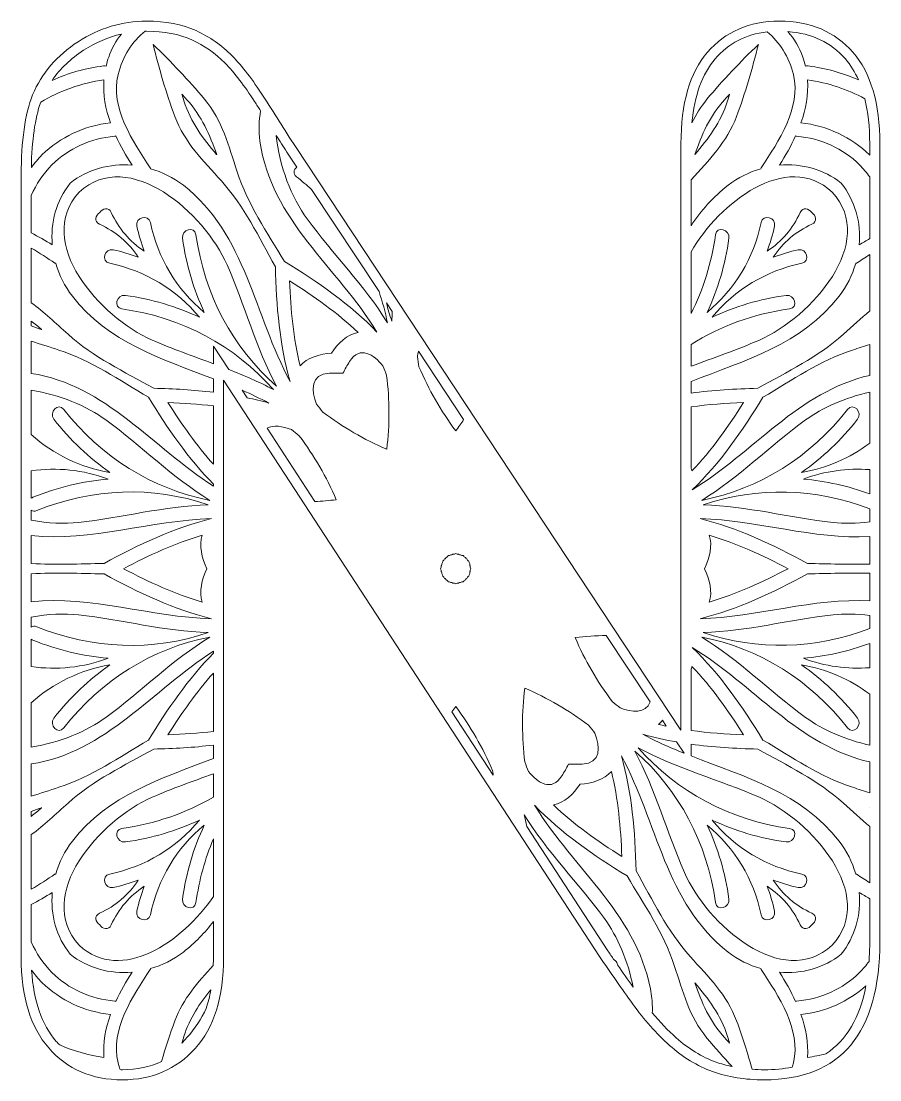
# Model space of a CAD drawing. Extents: x -703 to 2528, y -2539 to -41.
# Drawn here: x 80.2 to 419.8, y -2019.4 to -1600.6 of the extents above; entities that cross this region are included whole.
import ezdxf

# ---------------------------------------------------------------- set-up
doc = ezdxf.new("R2010")
doc.units = 0
doc.header["$MEASUREMENT"] = 0
doc.layers.add('Layer 1', color=7, linetype='Continuous', lineweight=0)

msp = doc.modelspace()

# ---------------------------------------------------------------- linework, layer by layer
at = {"layer": 'Layer 1'}
for points, knots in [([(409.22, -1612.94), (402.11, -1604.77), (392.3, -1600.63), (380.09, -1600.63), (368.22, -1600.63), (358.64, -1604.78), (351.63, -1612.95), (344.67, -1621.04), (341.15, -1633.22), (341.15, -1649.14), (341.15, -1649.14), (341.15, -1881.04), (341.15, -1881.04), (341.15, -1881.04), (188.63, -1650.24), (188.63, -1650.24), (184.36, -1643.49), (180.08, -1636.77), (175.9, -1630.27), (171.74, -1623.81), (167.62, -1618.46), (163.62, -1614.36), (159.53, -1610.19), (154.72, -1606.83), (149.34, -1604.37), (143.89, -1601.89), (137.3, -1600.63), (129.76, -1600.63), (120.12, -1600.63), (111, -1603.36), (102.68, -1608.75), (94.36, -1614.14), (88.3, -1621.21), (84.67, -1629.81), (81.68, -1637.48), (80.16, -1648.13), (80.16, -1661.45), (80.16, -1661.45), (80.16, -1970.86), (80.16, -1970.86), (80.16, -1986.43), (83.83, -1998.52), (91.05, -2006.78), (98.35, -2015.13), (108.14, -2019.37), (120.2, -2019.37), (131.85, -2019.37), (141.55, -2015.19), (149.02, -2006.95), (156.45, -1998.77), (160.21, -1986.63), (160.21, -1970.86), (160.21, -1970.86), (160.21, -1742.59), (160.21, -1742.59), (160.21, -1742.59), (308.95, -1970.63), (308.95, -1970.63), (313.29, -1976.96), (317.71, -1983.28), (322.11, -1989.4), (326.54, -1995.6), (331.43, -2001.1), (336.63, -2005.73), (341.89, -2010.44), (347.64, -2013.93), (353.7, -2016.11), (359.72, -2018.27), (366.59, -2019.37), (374.07, -2019.37), (404.43, -2019.37), (419.84, -2000.93), (419.84, -1964.57), (419.84, -1964.57), (419.84, -1649.14), (419.84, -1649.14), (419.84, -1633.22), (416.26, -1621.04), (409.22, -1612.94)], [0, 0, 0, 0, 1, 1, 1, 2, 2, 2, 3, 3, 3, 4, 4, 4, 5, 5, 5, 6, 6, 6, 7, 7, 7, 8, 8, 8, 9, 9, 9, 10, 10, 10, 11, 11, 11, 12, 12, 12, 13, 13, 13, 14, 14, 14, 15, 15, 15, 16, 16, 16, 17, 17, 17, 18, 18, 18, 19, 19, 19, 20, 20, 20, 21, 21, 21, 22, 22, 22, 23, 23, 23, 24, 24, 24, 25, 25, 25, 26, 26, 26, 26]), ([(119.82, -1605.73), (117.69, -1608.37), (115.96, -1611.4), (114.79, -1614.82), (114.38, -1616.02), (114.05, -1617.22), (113.77, -1618.4), (113.44, -1618.33), (113.1, -1618.28), (112.72, -1618.33), (105.52, -1619.25), (98.71, -1621.19), (92.41, -1624.04), (95.59, -1619.43), (99.75, -1615.42), (104.87, -1612.11), (109.59, -1609.04), (114.6, -1606.91), (119.82, -1605.73)], [0, 0, 0, 0, 1, 1, 1, 2, 2, 2, 3, 3, 3, 4, 4, 4, 5, 5, 5, 6, 6, 6, 6]), ([(129.76, -1604.63), (136.73, -1604.63), (142.75, -1605.77), (147.67, -1608.01), (152.62, -1610.26), (157.01, -1613.34), (160.75, -1617.16), (164.57, -1621.06), (168.52, -1626.2), (172.53, -1632.44), (173.31, -1633.65), (174.09, -1634.87), (174.88, -1636.09), (174.19, -1639.96), (174.06, -1643.99), (174.62, -1648.05), (178.91, -1679.26), (205.33, -1698.14), (220.88, -1723.6), (210.42, -1712.76), (197.51, -1703.67), (184.29, -1695.68), (177.42, -1684.14), (169.85, -1673.1), (165.61, -1660.23), (162.17, -1649.8), (159.85, -1640.21), (152.69, -1631.51), (146.39, -1623.86), (139.47, -1616.75), (132.34, -1609.81), (132.34, -1609.81), (132.34, -1609.81), (132.34, -1609.81), (134.78, -1619.45), (137.48, -1629), (140.96, -1638.28), (144.91, -1648.83), (152.06, -1655.63), (159.38, -1663.83), (168.4, -1673.94), (174.17, -1686.01), (180.73, -1697.74), (181.04, -1713.11), (182.45, -1728.78), (186.56, -1743.2), (172.37, -1717.03), (169.15, -1684.83), (144.32, -1665.54), (140.37, -1662.48), (135.96, -1660.31), (131.38, -1658.98), (131.32, -1658.86), (131.28, -1658.74), (131.2, -1658.62), (124.39, -1648.18), (115.29, -1634.93), (118.52, -1621.72), (120.28, -1614.47), (124.04, -1608.64), (129.21, -1604.64), (129.4, -1604.64), (129.58, -1604.63), (129.76, -1604.63)], [0, 0, 0, 0, 1, 1, 1, 2, 2, 2, 3, 3, 3, 4, 4, 4, 5, 5, 5, 6, 6, 6, 7, 7, 7, 8, 8, 8, 9, 9, 9, 10, 10, 10, 11, 11, 11, 12, 12, 12, 13, 13, 13, 14, 14, 14, 15, 15, 15, 16, 16, 16, 17, 17, 17, 18, 18, 18, 19, 19, 19, 20, 20, 20, 21, 21, 21, 21]), ([(345.15, -1663.4), (352.33, -1655.4), (359.3, -1648.65), (363.18, -1638.28), (366.66, -1629), (369.36, -1619.45), (371.8, -1609.81), (364.67, -1616.75), (357.75, -1623.86), (351.45, -1631.51), (348.97, -1634.52), (347.08, -1637.64), (345.52, -1640.86), (346.52, -1629.97), (349.58, -1621.48), (354.65, -1615.56), (359.99, -1609.35), (366.76, -1605.84), (375.24, -1604.9), (380.24, -1608.89), (383.9, -1614.62), (385.63, -1621.72), (388.85, -1634.93), (379.75, -1648.18), (372.94, -1658.62), (372.87, -1658.74), (372.82, -1658.86), (372.76, -1658.98), (368.18, -1660.31), (363.77, -1662.48), (359.83, -1665.54), (353.82, -1670.21), (349.09, -1675.63), (345.15, -1681.53), (345.15, -1681.53), (345.15, -1663.4), (345.15, -1663.4)], [0, 0, 0, 0, 1, 1, 1, 2, 2, 2, 3, 3, 3, 4, 4, 4, 5, 5, 5, 6, 6, 6, 7, 7, 7, 8, 8, 8, 9, 9, 9, 10, 10, 10, 11, 11, 11, 12, 12, 12, 12]), ([(406.2, -1615.57), (408.26, -1617.93), (409.98, -1620.71), (411.38, -1623.87), (405.18, -1621.12), (398.49, -1619.23), (391.43, -1618.33), (391.04, -1618.28), (390.7, -1618.33), (390.37, -1618.4), (390.09, -1617.22), (389.76, -1616.02), (389.35, -1614.82), (388.04, -1610.97), (386.02, -1607.62), (383.5, -1604.76), (393.01, -1605.43), (400.47, -1608.98), (406.2, -1615.57)], [0, 0, 0, 0, 1, 1, 1, 2, 2, 2, 3, 3, 3, 4, 4, 4, 5, 5, 5, 6, 6, 6, 6]), ([(112.93, -1623.85), (112.48, -1629.73), (113.53, -1635.37), (115.49, -1640.82), (105.02, -1642.04), (95.65, -1646.45), (88.39, -1653.51), (86.87, -1655.08), (85.47, -1656.76), (84.19, -1658.52), (84.38, -1647.85), (85.62, -1639.16), (87.88, -1632.68), (95.35, -1628.17), (103.79, -1625.17), (112.93, -1623.85)], [0, 0, 0, 0, 1, 1, 1, 2, 2, 2, 3, 3, 3, 4, 4, 4, 5, 5, 5, 5]), ([(415.75, -1653.51), (408.49, -1646.45), (399.12, -1642.04), (388.65, -1640.82), (390.61, -1635.37), (391.66, -1629.73), (391.21, -1623.85), (399.4, -1625.03), (407.02, -1627.56), (413.89, -1631.31), (415.18, -1636.51), (415.84, -1642.46), (415.84, -1649.14), (415.84, -1649.14), (415.84, -1653.61), (415.84, -1653.61), (415.81, -1653.58), (415.78, -1653.54), (415.75, -1653.51)], [0, 0, 0, 0, 1, 1, 1, 2, 2, 2, 3, 3, 3, 4, 4, 4, 5, 5, 5, 6, 6, 6, 6]), ([(157.52, -1653.43), (157.52, -1653.43), (157.49, -1653.38), (157.49, -1653.38), (152.14, -1647.16), (147.3, -1640.72), (144.54, -1632.2), (144.25, -1631.32), (144, -1630.42), (143.73, -1629.53), (144.36, -1630.21), (145.01, -1630.88), (145.63, -1631.57), (151.64, -1638.24), (154.81, -1645.67), (157.52, -1653.43)], [0, 0, 0, 0, 1, 1, 1, 2, 2, 2, 3, 3, 3, 4, 4, 4, 5, 5, 5, 5]), ([(346.62, -1653.43), (349.33, -1645.67), (352.5, -1638.24), (358.51, -1631.57), (359.13, -1630.88), (359.79, -1630.21), (360.42, -1629.53), (360.14, -1630.42), (359.89, -1631.32), (359.6, -1632.2), (356.84, -1640.72), (352, -1647.16), (346.65, -1653.38), (346.65, -1653.38), (346.62, -1653.43), (346.62, -1653.43)], [0, 0, 0, 0, 1, 1, 1, 2, 2, 2, 3, 3, 3, 4, 4, 4, 5, 5, 5, 5]), ([(84.16, -1669.61), (86.11, -1665.08), (88.87, -1660.98), (92.32, -1657.44), (98.95, -1650.98), (107.52, -1646.93), (117.21, -1646.14), (117.37, -1646.13), (117.48, -1646.05), (117.62, -1646.02), (119.45, -1649.96), (121.65, -1653.81), (124.01, -1657.6), (115.25, -1656.84), (106.46, -1659.17), (99.57, -1664.68), (94.05, -1671.58), (91.72, -1680.37), (92.48, -1689.13), (89.74, -1687.43), (86.98, -1685.81), (84.16, -1684.35), (84.16, -1684.35), (84.16, -1669.61), (84.16, -1669.61)], [0, 0, 0, 0, 1, 1, 1, 2, 2, 2, 3, 3, 3, 4, 4, 4, 5, 5, 5, 6, 6, 6, 7, 7, 7, 8, 8, 8, 8]), ([(185.25, -1652.39), (185.25, -1652.39), (189.18, -1658.33), (189.18, -1658.33), (188, -1659.28), (187.54, -1660.97), (189.06, -1662.16), (191.15, -1663.78), (193.14, -1665.48), (195.06, -1667.23), (195.06, -1667.23), (221.73, -1707.59), (221.73, -1707.59), (223.09, -1711.58), (224.2, -1715.69), (225.04, -1719.89), (215.93, -1705.15), (203.6, -1692.83), (193.26, -1678.81), (187.17, -1670.55), (182.21, -1657.89), (181.07, -1645.8), (182.47, -1647.99), (183.86, -1650.19), (185.25, -1652.39)], [0, 0, 0, 0, 1, 1, 1, 2, 2, 2, 3, 3, 3, 4, 4, 4, 5, 5, 5, 6, 6, 6, 7, 7, 7, 8, 8, 8, 8]), ([(415.84, -1686.63), (414.44, -1687.44), (413.04, -1688.27), (411.66, -1689.13), (412.42, -1680.37), (410.09, -1671.58), (404.58, -1664.68), (397.68, -1659.17), (388.89, -1656.84), (380.13, -1657.6), (382.49, -1653.81), (384.69, -1649.96), (386.52, -1646.02), (386.66, -1646.05), (386.78, -1646.13), (386.93, -1646.14), (396.63, -1646.93), (405.2, -1650.98), (411.82, -1657.44), (413.29, -1658.95), (414.63, -1660.56), (415.84, -1662.26), (415.84, -1662.26), (415.84, -1686.63), (415.84, -1686.63)], [0, 0, 0, 0, 1, 1, 1, 2, 2, 2, 3, 3, 3, 4, 4, 4, 5, 5, 5, 6, 6, 6, 7, 7, 7, 8, 8, 8, 8]), ([(156.21, -1736.1), (148.11, -1733.09), (139.92, -1730.23), (131.94, -1726.75), (111.46, -1717.81), (85.07, -1688.03), (103.1, -1668.22), (122.92, -1650.19), (152.69, -1676.57), (161.64, -1697.06), (168.59, -1712.99), (173.05, -1729.81), (181.22, -1745.04), (163.7, -1729.62), (152.62, -1708.81), (149.32, -1685.11), (148.82, -1681.58), (143.5, -1683.02), (143.98, -1686.49), (145.42, -1696.87), (148.37, -1706.68), (152.61, -1715.8), (141.54, -1706.62), (134.31, -1694.5), (131.26, -1680.3), (130.51, -1676.81), (125.18, -1678.23), (125.93, -1681.69), (126.66, -1685.12), (127.69, -1688.39), (128.87, -1691.57), (123.05, -1687.78), (118.71, -1682.66), (115.79, -1676.27), (114.78, -1674.04), (112.25, -1674.69), (111.22, -1676.34), (109.57, -1677.37), (108.93, -1679.9), (111.15, -1680.91), (117.54, -1683.83), (122.66, -1688.17), (126.45, -1693.99), (123.27, -1692.81), (120, -1691.78), (116.57, -1691.04), (113.11, -1690.3), (111.7, -1695.63), (115.18, -1696.38), (129.38, -1699.43), (141.51, -1706.66), (150.68, -1717.72), (141.57, -1713.49), (131.75, -1710.54), (121.38, -1709.1), (117.9, -1708.61), (116.46, -1713.94), (119.99, -1714.43), (143.69, -1717.74), (164.5, -1728.82), (179.92, -1746.34), (174.21, -1743.27), (168.28, -1740.73), (162.25, -1738.39), (162.25, -1738.39), (156.21, -1729.13), (156.21, -1729.13), (156.21, -1729.13), (156.21, -1736.1), (156.21, -1736.1)], [0, 0, 0, 0, 1, 1, 1, 2, 2, 2, 3, 3, 3, 4, 4, 4, 5, 5, 5, 6, 6, 6, 7, 7, 7, 8, 8, 8, 9, 9, 9, 10, 10, 10, 11, 11, 11, 12, 12, 12, 13, 13, 13, 14, 14, 14, 15, 15, 15, 16, 16, 16, 17, 17, 17, 18, 18, 18, 19, 19, 19, 20, 20, 20, 21, 21, 21, 22, 22, 22, 23, 23, 23, 23]), ([(345.15, -1728.52), (356.76, -1721.22), (369.93, -1716.42), (384.15, -1714.43), (387.68, -1713.94), (386.24, -1708.61), (382.77, -1709.1), (372.4, -1710.54), (362.58, -1713.49), (353.46, -1717.72), (362.64, -1706.66), (374.76, -1699.43), (388.96, -1696.38), (392.45, -1695.63), (391.03, -1690.3), (387.57, -1691.04), (384.14, -1691.78), (380.87, -1692.81), (377.69, -1693.99), (381.48, -1688.17), (386.6, -1683.83), (392.99, -1680.91), (395.22, -1679.9), (394.57, -1677.37), (392.92, -1676.34), (391.89, -1674.69), (389.36, -1674.04), (388.35, -1676.27), (385.43, -1682.66), (381.09, -1687.78), (375.27, -1691.57), (376.45, -1688.39), (377.48, -1685.12), (378.22, -1681.69), (378.96, -1678.23), (373.63, -1676.81), (372.88, -1680.3), (369.83, -1694.5), (362.6, -1706.62), (351.54, -1715.8), (355.77, -1706.68), (358.72, -1696.87), (360.16, -1686.49), (360.65, -1683.02), (355.32, -1681.58), (354.83, -1685.11), (353.28, -1696.23), (349.99, -1706.7), (345.15, -1716.3), (345.15, -1716.3), (345.15, -1691.86), (345.15, -1691.86), (356.34, -1672.49), (382.87, -1651.68), (401.04, -1668.22), (419.08, -1688.03), (392.69, -1717.81), (372.2, -1726.75), (363.32, -1730.63), (354.16, -1733.73), (345.15, -1737.14), (345.15, -1737.14), (345.15, -1728.52), (345.15, -1728.52)], [0, 0, 0, 0, 1, 1, 1, 2, 2, 2, 3, 3, 3, 4, 4, 4, 5, 5, 5, 6, 6, 6, 7, 7, 7, 8, 8, 8, 9, 9, 9, 10, 10, 10, 11, 11, 11, 12, 12, 12, 13, 13, 13, 14, 14, 14, 15, 15, 15, 16, 16, 16, 17, 17, 17, 18, 18, 18, 19, 19, 19, 20, 20, 20, 21, 21, 21, 21]), ([(156.21, -1747.4), (148.41, -1746.46), (140.48, -1746.01), (132.62, -1745.85), (120.9, -1739.29), (108.82, -1733.52), (98.71, -1724.49), (93.73, -1720.05), (89.27, -1715.67), (84.16, -1712.03), (84.16, -1712.03), (84.16, -1690.4), (84.16, -1690.4), (87.46, -1692.34), (90.59, -1694.42), (93.5, -1696.32), (93.62, -1696.39), (93.74, -1696.44), (93.86, -1696.5), (95.19, -1701.08), (97.36, -1705.49), (100.43, -1709.43), (114.57, -1727.64), (135.65, -1734.23), (156.21, -1742.05), (156.21, -1742.05), (156.21, -1747.4), (156.21, -1747.4)], [0, 0, 0, 0, 1, 1, 1, 2, 2, 2, 3, 3, 3, 4, 4, 4, 5, 5, 5, 6, 6, 6, 7, 7, 7, 8, 8, 8, 9, 9, 9, 9]), ([(415.84, -1715.23), (412.35, -1718.11), (409.02, -1721.29), (405.43, -1724.49), (395.32, -1733.52), (383.25, -1739.29), (371.52, -1745.85), (362.73, -1746.03), (353.85, -1746.57), (345.15, -1747.76), (345.15, -1747.76), (345.15, -1743.11), (345.15, -1743.11), (366.58, -1734.8), (388.94, -1728.46), (403.72, -1709.43), (406.78, -1705.49), (408.95, -1701.08), (410.28, -1696.5), (410.4, -1696.44), (410.52, -1696.39), (410.64, -1696.32), (412.3, -1695.23), (414.04, -1694.09), (415.84, -1692.95), (415.84, -1692.95), (415.84, -1715.23), (415.84, -1715.23)], [0, 0, 0, 0, 1, 1, 1, 2, 2, 2, 3, 3, 3, 4, 4, 4, 5, 5, 5, 6, 6, 6, 7, 7, 7, 8, 8, 8, 9, 9, 9, 9]), ([(190.48, -1736.99), (187.89, -1726.17), (186.76, -1714.73), (186.35, -1703.36), (186.35, -1703.36), (186.35, -1703.36), (186.35, -1703.36), (196, -1709.4), (205.34, -1716.1), (213.42, -1723.75), (209.29, -1724.47), (205.28, -1728.23), (202.87, -1731.97), (198.43, -1732.19), (193.16, -1733.78), (190.48, -1736.99)], [0, 0, 0, 0, 1, 1, 1, 2, 2, 2, 3, 3, 3, 4, 4, 4, 5, 5, 5, 5]), ([(226.97, -1715.51), (226.89, -1716.77), (226.82, -1718.02), (226.79, -1719.28), (225.97, -1716.88), (225.28, -1714.46), (224.66, -1712.03), (224.66, -1712.03), (226.97, -1715.51), (226.97, -1715.51)], [0, 0, 0, 0, 1, 1, 1, 2, 2, 2, 3, 3, 3, 3]), ([(84.16, -1719.23), (85.55, -1720.33), (86.91, -1721.45), (88.26, -1722.61), (88.26, -1722.61), (88.31, -1722.64), (88.31, -1722.64), (86.92, -1722.16), (85.53, -1721.65), (84.16, -1721.12), (84.16, -1721.12), (84.16, -1719.23), (84.16, -1719.23)], [0, 0, 0, 0, 1, 1, 1, 2, 2, 2, 3, 3, 3, 4, 4, 4, 4]), ([(415.83, -1722.64), (415.83, -1722.64), (415.84, -1722.64), (415.84, -1722.64), (415.84, -1722.64), (415.84, -1722.64), (415.84, -1722.64), (415.83, -1722.64), (415.83, -1722.64), (415.83, -1722.64)], [0, 0, 0, 0, 1, 1, 1, 2, 2, 2, 3, 3, 3, 3]), ([(156.21, -1784.58), (132.22, -1769.11), (113.71, -1744.6), (84.16, -1739.94), (84.16, -1739.94), (84.16, -1727.16), (84.16, -1727.16), (87.7, -1728.39), (91.35, -1729.48), (95.12, -1730.73), (107.98, -1734.97), (119.02, -1742.54), (130.56, -1749.41), (137.99, -1761.7), (146.37, -1773.72), (156.21, -1783.75), (156.21, -1783.75), (156.21, -1784.58), (156.21, -1784.58)], [0, 0, 0, 0, 1, 1, 1, 2, 2, 2, 3, 3, 3, 4, 4, 4, 5, 5, 5, 6, 6, 6, 6]), ([(202.1, -1739.86), (203.89, -1739.79), (205.67, -1739.82), (207.44, -1739.89), (208.26, -1738.32), (209.13, -1736.76), (210.09, -1735.25), (214.2, -1728.75), (219.69, -1732.54), (223.27, -1737.01), (223.79, -1738.24), (224.27, -1739.48), (224.72, -1740.73), (225.94, -1750.49), (225.96, -1760.24), (224.8, -1769.95), (215.81, -1766.1), (207.38, -1761.21), (199.53, -1755.28), (198.67, -1754.26), (197.84, -1753.22), (197.03, -1752.16), (194.96, -1746.82), (194.41, -1740.17), (202.1, -1739.86)], [0, 0, 0, 0, 1, 1, 1, 2, 2, 2, 3, 3, 3, 4, 4, 4, 5, 5, 5, 6, 6, 6, 7, 7, 7, 8, 8, 8, 8]), ([(415.84, -1740.72), (387.76, -1747.11), (369.62, -1771.36), (345.66, -1786), (356.5, -1775.54), (365.59, -1762.63), (373.58, -1749.41), (385.12, -1742.54), (396.16, -1734.97), (409.03, -1730.73), (411.34, -1729.96), (413.61, -1729.26), (415.84, -1728.54), (415.84, -1728.54), (415.84, -1740.72), (415.84, -1740.72)], [0, 0, 0, 0, 1, 1, 1, 2, 2, 2, 3, 3, 3, 4, 4, 4, 5, 5, 5, 5]), ([(252.07, -1762.64), (246.21, -1754.81), (241.36, -1746.36), (237.53, -1737.3), (237.29, -1735.99), (237.09, -1734.67), (236.92, -1733.35), (237.03, -1732.64), (237.17, -1731.92), (237.35, -1731.22), (237.35, -1731.22), (255.2, -1758.23), (255.2, -1758.23), (254.19, -1759.72), (253.15, -1761.19), (252.07, -1762.64)], [0, 0, 0, 0, 1, 1, 1, 2, 2, 2, 3, 3, 3, 4, 4, 4, 5, 5, 5, 5]), ([(84.16, -1746.62), (95.15, -1748.29), (106.23, -1752.87), (113.69, -1758.37), (127.71, -1768.72), (140.03, -1781.04), (154.77, -1790.16), (131.83, -1785.59), (111.78, -1773.09), (97.04, -1754.18), (94.85, -1751.37), (90.96, -1755.28), (93.11, -1758.05), (99.55, -1766.31), (107.01, -1773.34), (115.24, -1779.12), (103.46, -1777.11), (92.97, -1772.01), (84.16, -1764.16), (84.16, -1764.16), (84.16, -1746.62), (84.16, -1746.62)], [0, 0, 0, 0, 1, 1, 1, 2, 2, 2, 3, 3, 3, 4, 4, 4, 5, 5, 5, 6, 6, 6, 7, 7, 7, 7]), ([(167.64, -1746.64), (171.19, -1748.18), (174.69, -1749.84), (178.08, -1751.68), (175.28, -1750.88), (172.43, -1750.19), (169.55, -1749.58), (169.55, -1749.58), (167.64, -1746.64), (167.64, -1746.64)], [0, 0, 0, 0, 1, 1, 1, 2, 2, 2, 3, 3, 3, 3]), ([(415.84, -1767.55), (407.94, -1773.49), (398.89, -1777.42), (388.9, -1779.12), (397.13, -1773.34), (404.59, -1766.31), (411.03, -1758.05), (413.18, -1755.28), (409.29, -1751.37), (407.1, -1754.18), (392.36, -1773.09), (372.31, -1785.59), (349.37, -1790.16), (364.11, -1781.04), (376.43, -1768.72), (390.45, -1758.37), (396.98, -1753.56), (406.26, -1749.46), (415.84, -1747.38), (415.84, -1747.38), (415.84, -1767.55), (415.84, -1767.55)], [0, 0, 0, 0, 1, 1, 1, 2, 2, 2, 3, 3, 3, 4, 4, 4, 5, 5, 5, 6, 6, 6, 7, 7, 7, 7]), ([(156.21, -1775.89), (149.56, -1768.45), (143.64, -1760.08), (138.24, -1751.47), (138.24, -1751.47), (138.24, -1751.47), (138.24, -1751.47), (144.25, -1751.69), (150.27, -1752.11), (156.21, -1752.84), (156.21, -1752.84), (156.21, -1775.89), (156.21, -1775.89)], [0, 0, 0, 0, 1, 1, 1, 2, 2, 2, 3, 3, 3, 4, 4, 4, 4]), ([(345.15, -1753.2), (351.99, -1752.24), (358.96, -1751.72), (365.9, -1751.47), (359.86, -1761.11), (353.16, -1770.46), (345.51, -1778.53), (345.43, -1778.07), (345.31, -1777.62), (345.15, -1777.16), (345.15, -1777.16), (345.15, -1753.2), (345.15, -1753.2)], [0, 0, 0, 0, 1, 1, 1, 2, 2, 2, 3, 3, 3, 4, 4, 4, 4]), ([(187.04, -1762.15), (188.1, -1762.96), (189.14, -1763.79), (190.16, -1764.65), (196.09, -1772.5), (200.98, -1780.92), (204.83, -1789.91), (201.99, -1790.25), (199.16, -1790.48), (196.32, -1790.62), (196.32, -1790.62), (177.43, -1761.66), (177.43, -1761.66), (179.92, -1760.17), (183.73, -1760.86), (187.04, -1762.15)], [0, 0, 0, 0, 1, 1, 1, 2, 2, 2, 3, 3, 3, 4, 4, 4, 5, 5, 5, 5]), ([(114.53, -1781.74), (104.52, -1782.63), (94.54, -1784.99), (84.84, -1788.93), (84.58, -1789.03), (84.37, -1789.17), (84.16, -1789.32), (84.16, -1789.32), (84.16, -1778.46), (84.16, -1778.46), (94.39, -1777.01), (104.63, -1778.08), (114.53, -1781.74)], [0, 0, 0, 0, 1, 1, 1, 2, 2, 2, 3, 3, 3, 4, 4, 4, 4]), ([(415.84, -1787.6), (407.23, -1784.46), (398.43, -1782.53), (389.61, -1781.74), (398.17, -1778.57), (406.99, -1777.34), (415.84, -1778.01), (415.84, -1778.01), (415.84, -1787.6), (415.84, -1787.6)], [0, 0, 0, 0, 1, 1, 1, 2, 2, 2, 3, 3, 3, 3]), ([(84.16, -1794.11), (84.72, -1794.48), (85.45, -1794.59), (86.31, -1794.24), (108.48, -1785.25), (132.05, -1784.44), (154.16, -1791.9), (136.88, -1792.45), (120.09, -1796.99), (102.82, -1798.93), (97.27, -1799.56), (90.74, -1799.24), (84.16, -1798), (84.16, -1798), (84.16, -1794.11), (84.16, -1794.11)], [0, 0, 0, 0, 1, 1, 1, 2, 2, 2, 3, 3, 3, 4, 4, 4, 5, 5, 5, 5]), ([(401.32, -1798.93), (384.05, -1796.99), (367.26, -1792.45), (349.98, -1791.9), (371.43, -1784.67), (394.24, -1785.23), (415.84, -1793.48), (415.84, -1793.48), (415.84, -1798.66), (415.84, -1798.66), (410.69, -1799.33), (405.71, -1799.43), (401.32, -1798.93)], [0, 0, 0, 0, 1, 1, 1, 2, 2, 2, 3, 3, 3, 4, 4, 4, 4]), ([(84.16, -1804.05), (107.71, -1806.76), (131.48, -1798), (155.42, -1797.4), (140.81, -1801.04), (126.48, -1807.68), (112.95, -1815.13), (103.31, -1815.26), (93.72, -1815.83), (84.16, -1815.12), (84.16, -1815.12), (84.16, -1804.05), (84.16, -1804.05)], [0, 0, 0, 0, 1, 1, 1, 2, 2, 2, 3, 3, 3, 4, 4, 4, 4]), ([(415.84, -1815.35), (407.65, -1815.67), (399.44, -1815.24), (391.19, -1815.13), (377.66, -1807.68), (363.33, -1801.04), (348.72, -1797.4), (371.26, -1797.96), (393.65, -1805.77), (415.84, -1804.42), (415.84, -1804.42), (415.84, -1815.35), (415.84, -1815.35)], [0, 0, 0, 0, 1, 1, 1, 2, 2, 2, 3, 3, 3, 4, 4, 4, 4]), ([(151.82, -1830.43), (141.16, -1827.27), (130.68, -1822.52), (120.63, -1817.19), (130.68, -1811.86), (141.16, -1807.11), (151.82, -1803.95), (150.38, -1807.88), (151.64, -1813.23), (153.67, -1817.19), (151.64, -1821.14), (150.38, -1826.5), (151.82, -1830.43)], [0, 0, 0, 0, 1, 1, 1, 2, 2, 2, 3, 3, 3, 4, 4, 4, 4]), ([(352.32, -1803.95), (362.98, -1807.11), (373.46, -1811.86), (383.51, -1817.19), (373.46, -1822.52), (362.98, -1827.27), (352.32, -1830.43), (353.76, -1826.5), (352.51, -1821.14), (350.47, -1817.19), (352.51, -1813.23), (353.76, -1807.88), (352.32, -1803.95)], [0, 0, 0, 0, 1, 1, 1, 2, 2, 2, 3, 3, 3, 4, 4, 4, 4]), ([(257.6, -1819.11), (257.36, -1819.39), (257.22, -1819.77), (257.23, -1820.17), (257.23, -1820.17), (257.23, -1820.17), (257.23, -1820.17), (256.88, -1820.35), (256.62, -1820.67), (256.5, -1821.01), (256.38, -1821.1), (256.24, -1821.16), (256.11, -1821.23), (256.04, -1821.36), (255.98, -1821.49), (255.9, -1821.62), (255.55, -1821.74), (255.24, -1822), (255.05, -1822.35), (255.05, -1822.35), (255.05, -1822.35), (255.05, -1822.35), (254.65, -1822.34), (254.27, -1822.47), (253.99, -1822.72), (253.85, -1822.73), (253.7, -1822.71), (253.55, -1822.71), (253.55, -1822.71), (253.55, -1822.71), (253.55, -1822.71), (253.42, -1822.79), (253.3, -1822.87), (253.17, -1822.94), (252.81, -1822.87), (252.41, -1822.94), (252.07, -1823.15), (251.73, -1822.94), (251.33, -1822.87), (250.97, -1822.94), (250.84, -1822.87), (250.72, -1822.79), (250.59, -1822.71), (250.59, -1822.71), (250.59, -1822.71), (250.59, -1822.71), (250.44, -1822.71), (250.3, -1822.73), (250.15, -1822.72), (249.87, -1822.47), (249.49, -1822.34), (249.09, -1822.35), (249.09, -1822.35), (249.09, -1822.35), (249.09, -1822.35), (248.91, -1822), (248.59, -1821.74), (248.25, -1821.62), (248.16, -1821.49), (248.1, -1821.36), (248.03, -1821.23), (247.9, -1821.16), (247.77, -1821.1), (247.64, -1821.01), (247.52, -1820.67), (247.26, -1820.35), (246.91, -1820.17), (246.91, -1820.17), (246.91, -1820.17), (246.91, -1820.17), (246.92, -1819.77), (246.79, -1819.39), (246.54, -1819.11), (246.53, -1818.96), (246.55, -1818.82), (246.55, -1818.67), (246.48, -1818.54), (246.39, -1818.42), (246.32, -1818.29), (246.39, -1817.93), (246.32, -1817.53), (246.11, -1817.19), (246.32, -1816.85), (246.39, -1816.45), (246.32, -1816.09), (246.39, -1815.96), (246.48, -1815.84), (246.55, -1815.71), (246.55, -1815.71), (246.55, -1815.71), (246.55, -1815.71), (246.55, -1815.56), (246.53, -1815.42), (246.54, -1815.27), (246.79, -1814.99), (246.92, -1814.61), (246.91, -1814.21), (246.91, -1814.21), (246.91, -1814.21), (246.91, -1814.21), (247.26, -1814.02), (247.52, -1813.71), (247.64, -1813.36), (247.77, -1813.28), (247.9, -1813.22), (248.03, -1813.15), (248.1, -1813.02), (248.16, -1812.88), (248.25, -1812.76), (248.59, -1812.64), (248.91, -1812.38), (249.09, -1812.03), (249.49, -1812.04), (249.87, -1811.91), (250.15, -1811.66), (250.3, -1811.65), (250.44, -1811.67), (250.59, -1811.67), (250.72, -1811.59), (250.84, -1811.51), (250.97, -1811.44), (251.33, -1811.51), (251.73, -1811.44), (252.07, -1811.23), (252.41, -1811.44), (252.81, -1811.51), (253.17, -1811.44), (253.3, -1811.51), (253.42, -1811.59), (253.55, -1811.67), (253.7, -1811.67), (253.85, -1811.65), (253.99, -1811.66), (254.27, -1811.91), (254.65, -1812.04), (255.05, -1812.03), (255.24, -1812.38), (255.55, -1812.64), (255.9, -1812.76), (255.98, -1812.88), (256.04, -1813.02), (256.11, -1813.15), (256.24, -1813.22), (256.38, -1813.28), (256.5, -1813.36), (256.62, -1813.71), (256.88, -1814.02), (257.23, -1814.21), (257.23, -1814.21), (257.23, -1814.21), (257.23, -1814.21), (257.22, -1814.61), (257.36, -1814.99), (257.6, -1815.27), (257.61, -1815.42), (257.59, -1815.56), (257.59, -1815.71), (257.59, -1815.71), (257.59, -1815.71), (257.59, -1815.71), (257.67, -1815.84), (257.75, -1815.96), (257.82, -1816.09), (257.75, -1816.45), (257.82, -1816.85), (258.03, -1817.19), (257.82, -1817.53), (257.75, -1817.93), (257.82, -1818.29), (257.75, -1818.42), (257.67, -1818.54), (257.59, -1818.67), (257.59, -1818.82), (257.61, -1818.96), (257.6, -1819.11)], [0, 0, 0, 0, 1, 1, 1, 2, 2, 2, 3, 3, 3, 4, 4, 4, 5, 5, 5, 6, 6, 6, 7, 7, 7, 8, 8, 8, 9, 9, 9, 10, 10, 10, 11, 11, 11, 12, 12, 12, 13, 13, 13, 14, 14, 14, 15, 15, 15, 16, 16, 16, 17, 17, 17, 18, 18, 18, 19, 19, 19, 20, 20, 20, 21, 21, 21, 22, 22, 22, 23, 23, 23, 24, 24, 24, 25, 25, 25, 26, 26, 26, 27, 27, 27, 28, 28, 28, 29, 29, 29, 30, 30, 30, 31, 31, 31, 32, 32, 32, 33, 33, 33, 34, 34, 34, 35, 35, 35, 36, 36, 36, 37, 37, 37, 38, 38, 38, 39, 39, 39, 40, 40, 40, 41, 41, 41, 42, 42, 42, 43, 43, 43, 44, 44, 44, 45, 45, 45, 46, 46, 46, 47, 47, 47, 48, 48, 48, 49, 49, 49, 50, 50, 50, 51, 51, 51, 52, 52, 52, 53, 53, 53, 54, 54, 54, 55, 55, 55, 56, 56, 56, 57, 57, 57, 58, 58, 58, 58]), ([(84.16, -1819.26), (93.72, -1818.55), (103.31, -1819.12), (112.95, -1819.25), (126.48, -1826.69), (140.81, -1833.34), (155.42, -1836.98), (131.48, -1836.38), (107.71, -1827.61), (84.16, -1830.33), (84.16, -1830.33), (84.16, -1819.26), (84.16, -1819.26)], [0, 0, 0, 0, 1, 1, 1, 2, 2, 2, 3, 3, 3, 4, 4, 4, 4]), ([(415.84, -1829.96), (393.65, -1828.61), (371.26, -1836.42), (348.72, -1836.98), (363.33, -1833.34), (377.66, -1826.69), (391.19, -1819.25), (399.44, -1819.13), (407.65, -1818.7), (415.84, -1819.02), (415.84, -1819.02), (415.84, -1829.96), (415.84, -1829.96)], [0, 0, 0, 0, 1, 1, 1, 2, 2, 2, 3, 3, 3, 4, 4, 4, 4]), ([(102.82, -1835.44), (120.09, -1837.39), (136.88, -1841.93), (154.16, -1842.48), (132.05, -1849.94), (108.48, -1849.13), (86.31, -1840.14), (85.45, -1839.79), (84.72, -1839.9), (84.16, -1840.27), (84.16, -1840.27), (84.16, -1836.38), (84.16, -1836.38), (90.74, -1835.14), (97.27, -1834.82), (102.82, -1835.44)], [0, 0, 0, 0, 1, 1, 1, 2, 2, 2, 3, 3, 3, 4, 4, 4, 5, 5, 5, 5]), ([(415.84, -1840.9), (394.24, -1849.15), (371.43, -1849.71), (349.98, -1842.48), (367.26, -1841.93), (384.05, -1837.39), (401.32, -1835.44), (405.71, -1834.95), (410.69, -1835.05), (415.84, -1835.72), (415.84, -1835.72), (415.84, -1840.9), (415.84, -1840.9)], [0, 0, 0, 0, 1, 1, 1, 2, 2, 2, 3, 3, 3, 4, 4, 4, 4]), ([(84.16, -1870.22), (92.97, -1862.37), (103.46, -1857.27), (115.24, -1855.26), (107.01, -1861.04), (99.55, -1868.07), (93.11, -1876.33), (90.96, -1879.09), (94.85, -1883), (97.04, -1880.2), (111.78, -1861.29), (131.83, -1848.79), (154.77, -1844.22), (140.03, -1853.33), (127.71, -1865.66), (113.69, -1876), (106.23, -1881.51), (95.15, -1886.09), (84.16, -1887.76), (84.16, -1887.76), (84.16, -1870.22), (84.16, -1870.22)], [0, 0, 0, 0, 1, 1, 1, 2, 2, 2, 3, 3, 3, 4, 4, 4, 5, 5, 5, 6, 6, 6, 7, 7, 7, 7]), ([(84.16, -1845.06), (84.37, -1845.21), (84.58, -1845.35), (84.84, -1845.45), (94.54, -1849.39), (104.52, -1851.75), (114.53, -1852.63), (104.63, -1856.3), (94.39, -1857.37), (84.16, -1855.92), (84.16, -1855.92), (84.16, -1845.06), (84.16, -1845.06)], [0, 0, 0, 0, 1, 1, 1, 2, 2, 2, 3, 3, 3, 4, 4, 4, 4]), ([(317.1, -1872.23), (316.04, -1871.42), (315, -1870.59), (313.98, -1869.73), (308.05, -1861.88), (303.16, -1853.45), (299.31, -1844.46), (299.31, -1844.46), (299.31, -1844.46), (299.31, -1844.46), (303.42, -1843.97), (307.53, -1843.71), (311.64, -1843.64), (311.64, -1843.64), (328.94, -1869.82), (328.94, -1869.82), (327.32, -1874.67), (321.72, -1874.03), (317.1, -1872.23)], [0, 0, 0, 0, 1, 1, 1, 2, 2, 2, 3, 3, 3, 4, 4, 4, 5, 5, 5, 6, 6, 6, 6]), ([(415.84, -1886.99), (406.26, -1884.92), (396.98, -1880.82), (390.45, -1876), (376.43, -1865.66), (364.11, -1853.33), (349.37, -1844.22), (372.31, -1848.79), (392.36, -1861.29), (407.1, -1880.2), (409.29, -1883), (413.18, -1879.09), (411.03, -1876.33), (404.59, -1868.07), (397.13, -1861.04), (388.9, -1855.26), (398.89, -1856.96), (407.94, -1860.89), (415.84, -1866.82), (415.84, -1866.82), (415.84, -1886.99), (415.84, -1886.99)], [0, 0, 0, 0, 1, 1, 1, 2, 2, 2, 3, 3, 3, 4, 4, 4, 5, 5, 5, 6, 6, 6, 7, 7, 7, 7]), ([(156.21, -1850.63), (146.37, -1860.66), (137.99, -1872.68), (130.56, -1884.97), (119.02, -1891.84), (107.98, -1899.41), (95.12, -1903.65), (91.35, -1904.89), (87.7, -1905.99), (84.16, -1907.22), (84.16, -1907.22), (84.16, -1894.44), (84.16, -1894.44), (113.71, -1889.77), (132.22, -1865.27), (156.21, -1849.8), (156.21, -1849.8), (156.21, -1850.63), (156.21, -1850.63)], [0, 0, 0, 0, 1, 1, 1, 2, 2, 2, 3, 3, 3, 4, 4, 4, 5, 5, 5, 6, 6, 6, 6]), ([(415.84, -1905.84), (413.61, -1905.12), (411.34, -1904.42), (409.03, -1903.65), (396.16, -1899.41), (385.12, -1891.84), (373.58, -1884.97), (365.59, -1871.75), (356.5, -1858.84), (345.66, -1848.38), (369.62, -1863.01), (387.76, -1887.27), (415.84, -1893.65), (415.84, -1893.65), (415.84, -1905.84), (415.84, -1905.84)], [0, 0, 0, 0, 1, 1, 1, 2, 2, 2, 3, 3, 3, 4, 4, 4, 5, 5, 5, 5]), ([(415.84, -1856.37), (406.99, -1857.04), (398.17, -1855.81), (389.61, -1852.63), (398.43, -1851.85), (407.23, -1849.92), (415.84, -1846.78), (415.84, -1846.78), (415.84, -1856.37), (415.84, -1856.37)], [0, 0, 0, 0, 1, 1, 1, 2, 2, 2, 3, 3, 3, 3]), ([(156.21, -1881.54), (150.27, -1882.27), (144.25, -1882.69), (138.24, -1882.91), (138.24, -1882.91), (138.24, -1882.91), (138.24, -1882.91), (143.64, -1874.3), (149.56, -1865.93), (156.21, -1858.48), (156.21, -1858.48), (156.21, -1881.54), (156.21, -1881.54)], [0, 0, 0, 0, 1, 1, 1, 2, 2, 2, 3, 3, 3, 4, 4, 4, 4]), ([(345.15, -1857.22), (345.31, -1856.76), (345.43, -1856.3), (345.51, -1855.84), (353.16, -1863.92), (359.86, -1873.26), (365.9, -1882.91), (358.96, -1882.66), (351.99, -1882.14), (345.15, -1881.18), (345.15, -1881.18), (345.15, -1857.22), (345.15, -1857.22)], [0, 0, 0, 0, 1, 1, 1, 2, 2, 2, 3, 3, 3, 4, 4, 4, 4]), ([(280.87, -1897.37), (280.35, -1896.14), (279.87, -1894.9), (279.42, -1893.65), (278.2, -1883.89), (278.19, -1874.14), (279.35, -1864.43), (288.34, -1868.28), (296.76, -1873.17), (304.61, -1879.1), (305.47, -1880.12), (306.31, -1881.16), (307.11, -1882.22), (309.19, -1887.55), (309.73, -1894.2), (302.04, -1894.52), (300.25, -1894.59), (298.47, -1894.56), (296.7, -1894.49), (296.7, -1894.49), (296.7, -1894.49), (296.7, -1894.49), (295.88, -1896.06), (295.01, -1897.62), (294.05, -1899.13), (289.94, -1905.63), (284.45, -1901.84), (280.87, -1897.37)], [0, 0, 0, 0, 1, 1, 1, 2, 2, 2, 3, 3, 3, 4, 4, 4, 5, 5, 5, 6, 6, 6, 7, 7, 7, 8, 8, 8, 9, 9, 9, 9]), ([(250.58, -1873.8), (251.07, -1873.11), (251.56, -1872.42), (252.07, -1871.74), (257.93, -1879.57), (262.79, -1888.02), (266.62, -1897.08), (266.72, -1897.65), (266.79, -1898.23), (266.88, -1898.8), (266.88, -1898.8), (250.58, -1873.8), (250.58, -1873.8)], [0, 0, 0, 0, 1, 1, 1, 2, 2, 2, 3, 3, 3, 4, 4, 4, 4]), ([(332.27, -1878.78), (332.83, -1878.31), (333.33, -1877.77), (333.8, -1877.16), (333.8, -1877.16), (335.31, -1879.46), (335.31, -1879.46), (334.29, -1879.24), (333.27, -1879.02), (332.27, -1878.78)], [0, 0, 0, 0, 1, 1, 1, 2, 2, 2, 3, 3, 3, 3]), ([(326.06, -1882.7), (330.43, -1883.95), (334.91, -1884.94), (339.46, -1885.73), (339.46, -1885.73), (342.4, -1890.18), (342.4, -1890.18), (336.81, -1887.96), (331.32, -1885.55), (326.06, -1882.7)], [0, 0, 0, 0, 1, 1, 1, 2, 2, 2, 3, 3, 3, 3]), ([(156.21, -1892.33), (135.65, -1900.15), (114.57, -1906.74), (100.43, -1924.94), (97.36, -1928.89), (95.19, -1933.3), (93.86, -1937.88), (93.74, -1937.94), (93.62, -1937.98), (93.5, -1938.06), (90.59, -1939.96), (87.46, -1942.04), (84.16, -1943.98), (84.16, -1943.98), (84.16, -1922.35), (84.16, -1922.35), (89.27, -1918.71), (93.73, -1914.33), (98.71, -1909.89), (108.82, -1900.86), (120.9, -1895.09), (132.62, -1888.53), (140.48, -1888.37), (148.41, -1887.92), (156.21, -1886.98), (156.21, -1886.98), (156.21, -1892.33), (156.21, -1892.33)], [0, 0, 0, 0, 1, 1, 1, 2, 2, 2, 3, 3, 3, 4, 4, 4, 5, 5, 5, 6, 6, 6, 7, 7, 7, 8, 8, 8, 9, 9, 9, 9]), ([(360.16, -1947.88), (358.72, -1937.51), (355.77, -1927.69), (351.54, -1918.58), (362.6, -1927.76), (369.83, -1939.88), (372.88, -1954.08), (373.63, -1957.56), (378.96, -1956.15), (378.22, -1952.69), (377.48, -1949.26), (376.46, -1945.99), (375.27, -1942.81), (381.09, -1946.6), (385.43, -1951.72), (388.35, -1958.11), (389.36, -1960.33), (391.89, -1959.69), (392.92, -1958.04), (394.57, -1957.01), (395.22, -1954.48), (392.99, -1953.47), (386.6, -1950.55), (381.48, -1946.21), (377.69, -1940.39), (380.87, -1941.57), (384.14, -1942.6), (387.57, -1943.34), (391.03, -1944.08), (392.45, -1938.75), (388.96, -1938), (374.76, -1934.95), (362.64, -1927.72), (353.46, -1916.65), (362.58, -1920.89), (372.4, -1923.84), (382.77, -1925.28), (386.24, -1925.77), (387.68, -1920.44), (384.15, -1919.95), (360.45, -1916.64), (339.64, -1905.56), (324.22, -1888.04), (339.45, -1896.21), (356.27, -1900.67), (372.2, -1907.62), (392.69, -1916.57), (419.08, -1946.34), (401.04, -1966.16), (381.23, -1984.19), (351.45, -1957.8), (342.51, -1937.32), (335.55, -1921.39), (331.09, -1904.57), (322.92, -1889.34), (340.44, -1904.76), (351.52, -1925.57), (354.83, -1949.27), (355.32, -1952.8), (360.65, -1951.36), (360.16, -1947.88)], [0, 0, 0, 0, 1, 1, 1, 2, 2, 2, 3, 3, 3, 4, 4, 4, 5, 5, 5, 6, 6, 6, 7, 7, 7, 8, 8, 8, 9, 9, 9, 10, 10, 10, 11, 11, 11, 12, 12, 12, 13, 13, 13, 14, 14, 14, 15, 15, 15, 16, 16, 16, 17, 17, 17, 18, 18, 18, 19, 19, 19, 20, 20, 20, 20]), ([(415.84, -1941.43), (414.04, -1940.29), (412.3, -1939.15), (410.64, -1938.06), (410.52, -1937.98), (410.4, -1937.94), (410.28, -1937.88), (408.95, -1933.3), (406.78, -1928.89), (403.72, -1924.94), (388.94, -1905.92), (366.58, -1899.58), (345.15, -1891.27), (345.15, -1891.27), (345.15, -1886.62), (345.15, -1886.62), (353.85, -1887.81), (362.73, -1888.35), (371.52, -1888.53), (383.25, -1895.09), (395.32, -1900.86), (405.43, -1909.89), (409.02, -1913.09), (412.35, -1916.26), (415.84, -1919.15), (415.84, -1919.15), (415.84, -1941.43), (415.84, -1941.43)], [0, 0, 0, 0, 1, 1, 1, 2, 2, 2, 3, 3, 3, 4, 4, 4, 5, 5, 5, 6, 6, 6, 7, 7, 7, 8, 8, 8, 9, 9, 9, 9]), ([(363.18, -1996.1), (359.23, -1985.55), (352.08, -1978.74), (344.77, -1970.55), (335.74, -1960.44), (329.97, -1948.36), (323.41, -1936.64), (323.1, -1921.26), (321.7, -1905.6), (317.58, -1891.18), (331.78, -1917.34), (335, -1949.55), (359.83, -1968.83), (363.77, -1971.9), (368.19, -1974.07), (372.76, -1975.4), (372.82, -1975.52), (372.87, -1975.64), (372.94, -1975.76), (379.75, -1986.2), (388.85, -1999.45), (385.63, -2012.66), (385.49, -2013.24), (385.31, -2013.79), (385.15, -2014.35), (381.74, -2015.02), (378.05, -2015.37), (374.07, -2015.37), (372.45, -2015.37), (370.86, -2015.31), (369.31, -2015.2), (367.52, -2008.75), (365.53, -2002.36), (363.18, -1996.1)], [0, 0, 0, 0, 1, 1, 1, 2, 2, 2, 3, 3, 3, 4, 4, 4, 5, 5, 5, 6, 6, 6, 7, 7, 7, 8, 8, 8, 9, 9, 9, 10, 10, 10, 11, 11, 11, 11]), ([(156.21, -1907.55), (145.3, -1913.91), (133.09, -1918.12), (119.99, -1919.95), (116.46, -1920.44), (117.9, -1925.77), (121.38, -1925.28), (131.75, -1923.84), (141.57, -1920.89), (150.68, -1916.65), (141.51, -1927.72), (129.38, -1934.95), (115.18, -1938), (111.7, -1938.75), (113.11, -1944.08), (116.57, -1943.34), (120, -1942.6), (123.27, -1941.57), (126.45, -1940.39), (122.66, -1946.21), (117.54, -1950.55), (111.15, -1953.47), (108.93, -1954.48), (109.57, -1957.01), (111.22, -1958.04), (112.25, -1959.69), (114.78, -1960.33), (115.79, -1958.11), (118.71, -1951.72), (123.05, -1946.6), (128.87, -1942.81), (127.69, -1945.99), (126.66, -1949.26), (125.93, -1952.69), (125.18, -1956.15), (130.51, -1957.56), (131.26, -1954.08), (134.31, -1939.88), (141.54, -1927.76), (152.61, -1918.58), (148.37, -1927.69), (145.42, -1937.51), (143.98, -1947.88), (143.5, -1951.36), (148.82, -1952.8), (149.32, -1949.27), (150.55, -1940.41), (152.87, -1931.95), (156.21, -1924.03), (156.21, -1924.03), (156.21, -1946.9), (156.21, -1946.9), (143.86, -1964.8), (119.9, -1981.45), (103.1, -1966.16), (85.07, -1946.34), (111.46, -1916.57), (131.94, -1907.62), (139.92, -1904.14), (148.11, -1901.29), (156.21, -1898.28), (156.21, -1898.28), (156.21, -1907.55), (156.21, -1907.55)], [0, 0, 0, 0, 1, 1, 1, 2, 2, 2, 3, 3, 3, 4, 4, 4, 5, 5, 5, 6, 6, 6, 7, 7, 7, 8, 8, 8, 9, 9, 9, 10, 10, 10, 11, 11, 11, 12, 12, 12, 13, 13, 13, 14, 14, 14, 15, 15, 15, 16, 16, 16, 17, 17, 17, 18, 18, 18, 19, 19, 19, 20, 20, 20, 21, 21, 21, 21]), ([(301.27, -1902.4), (301.27, -1902.4), (301.27, -1902.4), (301.27, -1902.4), (305.71, -1902.19), (310.98, -1900.6), (313.66, -1897.38), (316.25, -1908.21), (317.38, -1919.65), (317.79, -1931.02), (317.79, -1931.02), (317.79, -1931.02), (317.79, -1931.02), (308.15, -1924.98), (298.8, -1918.28), (290.73, -1910.63), (294.86, -1909.91), (298.86, -1906.15), (301.27, -1902.4)], [0, 0, 0, 0, 1, 1, 1, 2, 2, 2, 3, 3, 3, 4, 4, 4, 5, 5, 5, 6, 6, 6, 6]), ([(84.16, -1913.26), (85.53, -1912.73), (86.92, -1912.22), (88.31, -1911.74), (88.31, -1911.74), (88.26, -1911.77), (88.26, -1911.77), (86.91, -1912.93), (85.55, -1914.05), (84.16, -1915.15), (84.16, -1915.15), (84.16, -1913.26), (84.16, -1913.26)], [0, 0, 0, 0, 1, 1, 1, 2, 2, 2, 3, 3, 3, 4, 4, 4, 4]), ([(355.04, -2012.34), (349.47, -2010.34), (344.16, -2007.11), (339.28, -2002.75), (336, -1999.82), (332.84, -1996.51), (329.84, -1992.89), (329.92, -1990.72), (329.83, -1988.53), (329.52, -1986.33), (325.23, -1955.12), (298.81, -1936.24), (283.26, -1910.78), (293.72, -1921.62), (306.63, -1930.7), (319.85, -1938.7), (326.72, -1950.24), (334.29, -1961.28), (338.54, -1974.15), (341.98, -1984.58), (344.29, -1994.17), (351.45, -2002.87), (354.65, -2006.75), (358, -2010.48), (361.46, -2014.13), (359.22, -2013.67), (357.08, -2013.07), (355.04, -2012.34)], [0, 0, 0, 0, 1, 1, 1, 2, 2, 2, 3, 3, 3, 4, 4, 4, 5, 5, 5, 6, 6, 6, 7, 7, 7, 8, 8, 8, 9, 9, 9, 9]), ([(415.84, -1911.74), (415.84, -1911.74), (415.83, -1911.74), (415.83, -1911.74), (415.83, -1911.74), (415.83, -1911.74), (415.84, -1911.74), (415.84, -1911.74), (415.84, -1911.74), (415.84, -1911.74)], [0, 0, 0, 0, 1, 1, 1, 2, 2, 2, 3, 3, 3, 3]), ([(316.03, -1973.84), (315.98, -1973.27), (315.7, -1972.7), (315.08, -1972.22), (314.95, -1972.12), (314.82, -1972), (314.68, -1971.9), (313.88, -1970.73), (313.07, -1969.57), (312.27, -1968.4), (312.27, -1968.4), (280.16, -1919.16), (280.16, -1919.16), (279.77, -1917.62), (279.42, -1916.06), (279.1, -1914.49), (288.22, -1929.23), (300.55, -1941.55), (310.89, -1955.57), (315.99, -1962.49), (320.3, -1972.51), (322.23, -1982.68), (320.16, -1979.76), (318.09, -1976.8), (316.03, -1973.84)], [0, 0, 0, 0, 1, 1, 1, 2, 2, 2, 3, 3, 3, 4, 4, 4, 5, 5, 5, 6, 6, 6, 7, 7, 7, 8, 8, 8, 8]), ([(84.16, -1950.03), (86.98, -1948.57), (89.74, -1946.95), (92.48, -1945.25), (91.72, -1954.01), (94.05, -1962.8), (99.57, -1969.69), (99.57, -1969.69), (99.57, -1969.69), (99.57, -1969.69), (106.46, -1975.21), (115.25, -1977.54), (124.01, -1976.78), (121.65, -1980.57), (119.45, -1984.42), (117.62, -1988.36), (117.48, -1988.32), (117.37, -1988.25), (117.21, -1988.24), (107.52, -1987.45), (98.95, -1983.4), (92.32, -1976.94), (88.87, -1973.4), (86.11, -1969.29), (84.16, -1964.77), (84.16, -1964.77), (84.16, -1950.03), (84.16, -1950.03)], [0, 0, 0, 0, 1, 1, 1, 2, 2, 2, 3, 3, 3, 4, 4, 4, 5, 5, 5, 6, 6, 6, 7, 7, 7, 8, 8, 8, 9, 9, 9, 9]), ([(415.84, -1964.57), (415.84, -1967.34), (415.74, -1969.97), (415.56, -1972.51), (414.42, -1974.06), (413.18, -1975.55), (411.82, -1976.94), (405.2, -1983.4), (396.63, -1987.45), (386.93, -1988.24), (386.78, -1988.25), (386.66, -1988.32), (386.52, -1988.36), (384.69, -1984.42), (382.49, -1980.57), (380.13, -1976.78), (388.89, -1977.54), (397.68, -1975.21), (404.58, -1969.69), (404.58, -1969.69), (404.58, -1969.69), (404.58, -1969.69), (410.09, -1962.8), (412.42, -1954.01), (411.66, -1945.25), (413.04, -1946.11), (414.44, -1946.94), (415.84, -1947.75), (415.84, -1947.75), (415.84, -1964.57), (415.84, -1964.57)], [0, 0, 0, 0, 1, 1, 1, 2, 2, 2, 3, 3, 3, 4, 4, 4, 5, 5, 5, 6, 6, 6, 7, 7, 7, 8, 8, 8, 9, 9, 9, 10, 10, 10, 10]), ([(156.21, -1970.86), (156.21, -1971.96), (156.19, -1973.04), (156.15, -1974.11), (150.02, -1980.84), (144.33, -1987.11), (140.96, -1996.1), (138.99, -2001.35), (137.28, -2006.7), (135.71, -2012.09), (131.13, -2014.28), (125.99, -2015.37), (120.2, -2015.37), (119.89, -2015.37), (119.59, -2015.36), (119.28, -2015.35), (119, -2014.48), (118.74, -2013.58), (118.52, -2012.66), (115.29, -1999.45), (124.39, -1986.2), (131.2, -1975.76), (131.28, -1975.64), (131.32, -1975.52), (131.38, -1975.4), (135.96, -1974.07), (140.37, -1971.9), (144.32, -1968.83), (148.97, -1965.22), (152.86, -1961.15), (156.21, -1956.75), (156.21, -1956.75), (156.21, -1970.86), (156.21, -1970.86)], [0, 0, 0, 0, 1, 1, 1, 2, 2, 2, 3, 3, 3, 4, 4, 4, 5, 5, 5, 6, 6, 6, 7, 7, 7, 8, 8, 8, 9, 9, 9, 10, 10, 10, 11, 11, 11, 11]), ([(94.07, -2004.15), (88.29, -1997.55), (85.03, -1988.1), (84.31, -1976.03), (85.56, -1977.73), (86.91, -1979.34), (88.39, -1980.87), (88.39, -1980.87), (88.39, -1980.87), (88.39, -1980.87), (95.65, -1987.93), (105.02, -1992.34), (115.49, -1993.56), (113.53, -1999.01), (112.48, -2004.65), (112.93, -2010.53), (106.74, -2009.64), (100.87, -2007.97), (95.4, -2005.59), (94.95, -2005.13), (94.5, -2004.65), (94.07, -2004.15)], [0, 0, 0, 0, 1, 1, 1, 2, 2, 2, 3, 3, 3, 4, 4, 4, 5, 5, 5, 6, 6, 6, 7, 7, 7, 7]), ([(145.63, -2002.81), (145.01, -2003.5), (144.36, -2004.17), (143.73, -2004.85), (144, -2003.96), (144.25, -2003.06), (144.54, -2002.18), (146.9, -1994.9), (150.78, -1989.14), (155.2, -1983.74), (154.75, -1986.36), (154.15, -1988.81), (153.4, -1991.11), (151.41, -1995.2), (148.96, -1999.12), (145.63, -2002.81)], [0, 0, 0, 0, 1, 1, 1, 2, 2, 2, 3, 3, 3, 4, 4, 4, 5, 5, 5, 5]), ([(346.62, -1980.95), (346.62, -1980.95), (346.65, -1981), (346.65, -1981), (352, -1987.22), (356.84, -1993.66), (359.6, -2002.18), (359.89, -2003.06), (360.14, -2003.96), (360.42, -2004.85), (359.79, -2004.17), (359.13, -2003.5), (358.51, -2002.81), (352.5, -1996.14), (349.33, -1988.71), (346.62, -1980.95)], [0, 0, 0, 0, 1, 1, 1, 2, 2, 2, 3, 3, 3, 4, 4, 4, 5, 5, 5, 5]), ([(398.49, -2009.08), (396.12, -2009.68), (393.69, -2010.17), (391.21, -2010.53), (391.66, -2004.65), (390.61, -1999.01), (388.65, -1993.56), (398.46, -1992.41), (407.3, -1988.47), (414.34, -1982.18), (411.96, -1994.73), (406.7, -2003.67), (398.49, -2009.08)], [0, 0, 0, 0, 1, 1, 1, 2, 2, 2, 3, 3, 3, 4, 4, 4, 4])]:
    msp.add_open_spline(points, degree=3, knots=knots, dxfattribs=at)

doc.saveas('drawing.dxf')
